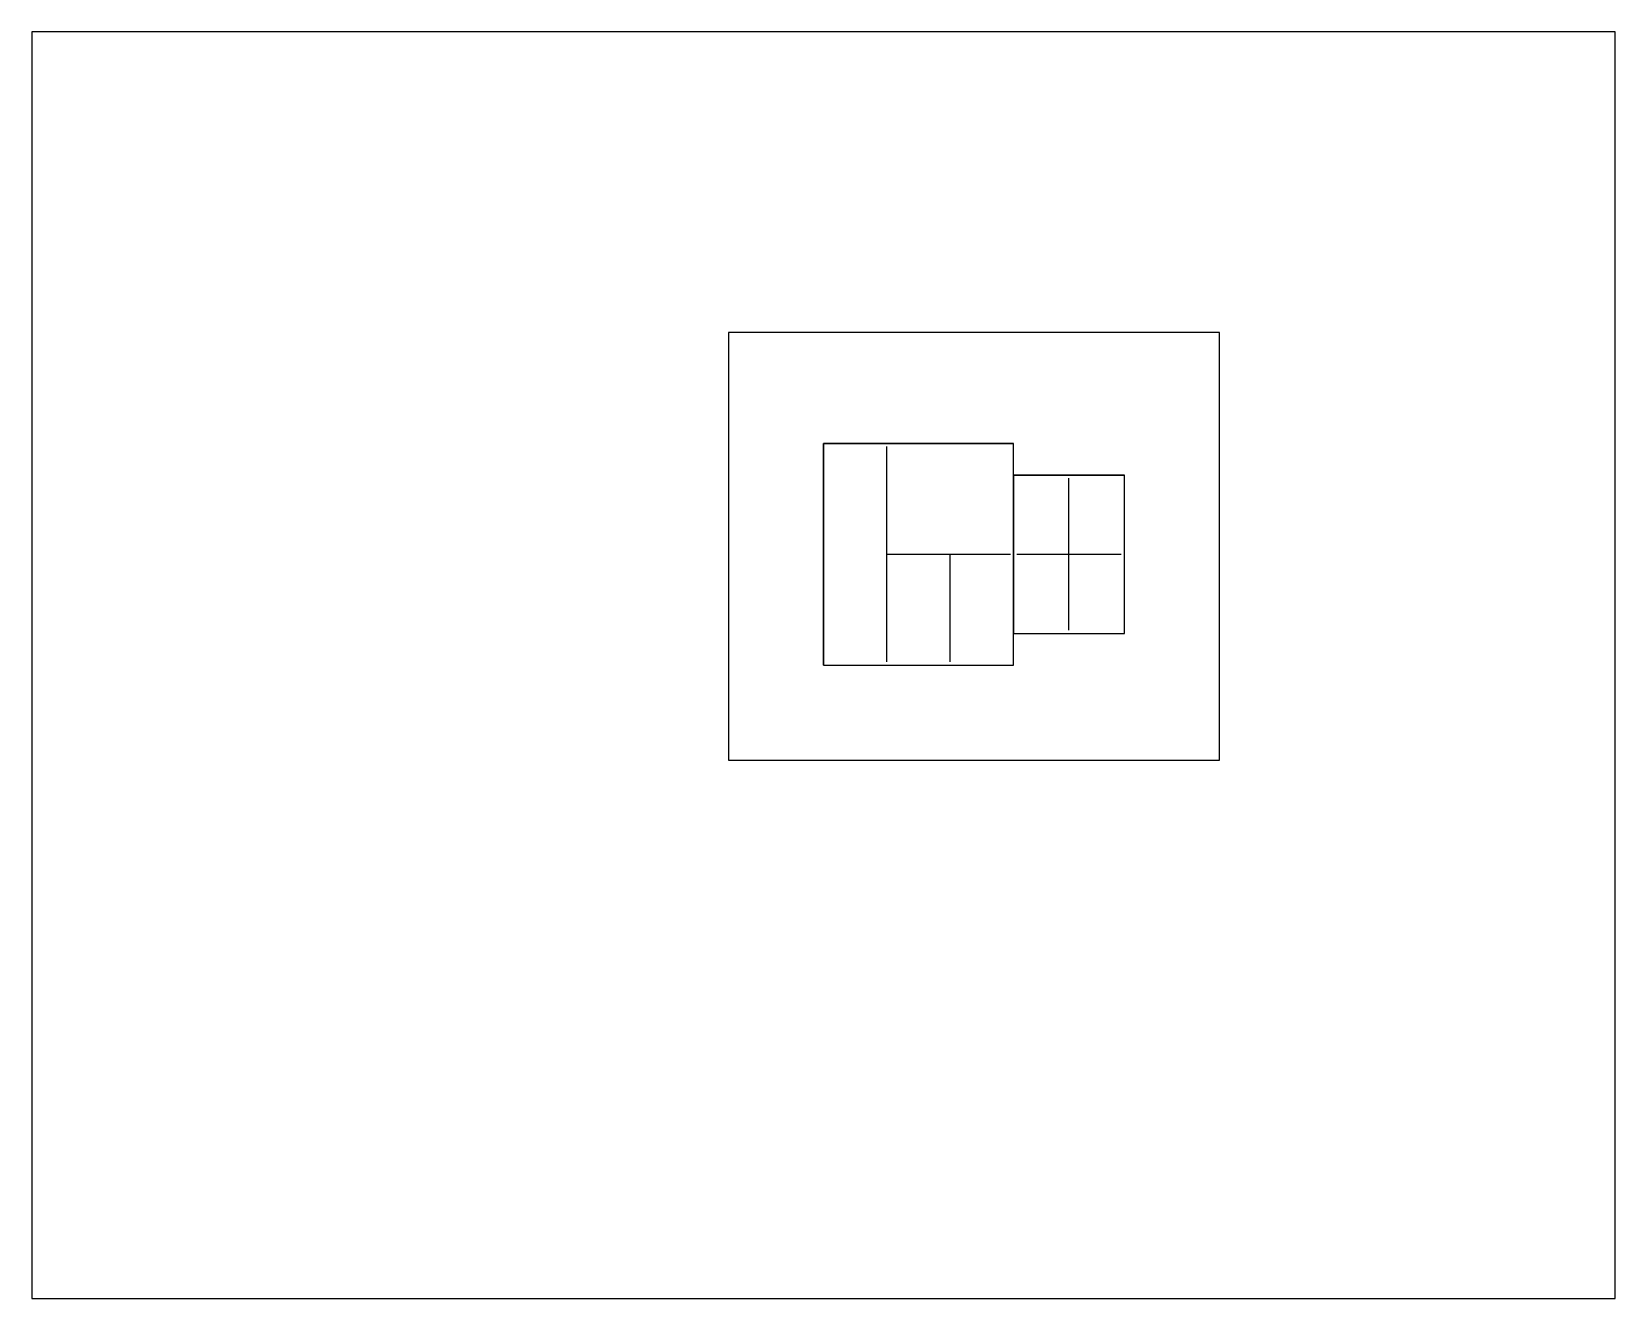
# Model space of a CAD drawing. Extents: x -50 to 50, y -40 to 40.
import ezdxf

# ---------------------------------------------------------------- set-up
doc = ezdxf.new("R2010")
doc.units = 0

msp = doc.modelspace()

# ---------------------------------------------------------------- linework, layer by layer
at = {"layer": 'BUILDING'}
for p, q in [((12, 14), (0, 14)), ((0, 14), (0, 0)), ((12, 0), (12, 14)), ((19, 12), (12, 12)), ((12, 12), (12, 2)), ((19, 2), (19, 12)), ((12, 2), (19, 2)), ((0, 0), (12, 0))]:
    msp.add_line(p, q, dxfattribs=at)
at = {"layer": 'PARCEL'}
for p, q in [((25, 21), (-6, 21)), ((-6, 21), (-6, -6)), ((25, -6), (25, 21)), ((-6, -6), (25, -6))]:
    msp.add_line(p, q, dxfattribs=at)
at = {"layer": 'SITE'}
for p, q in [((50, 40), (-50, 40)), ((-50, 40), (-50, -40)), ((50, -40), (50, 40)), ((-50, -40), (50, -40))]:
    msp.add_line(p, q, dxfattribs=at)
at = {"layer": 'WALLS'}
for p, q in [((0, 14), (12, 14)), ((0, 0), (0, 14)), ((12, 12), (12, 14)), ((4, 0.2), (4, 13.8)), ((12, 12), (19, 12)), ((19, 2), (19, 12)), ((15.5, 2.2), (15.5, 11.8)), ((4, 7), (11.8, 7)), ((8, 0.2), (8, 7)), ((12.2, 7), (18.8, 7)), ((12, 0), (12, 2)), ((12, 2), (19, 2)), ((0, 0), (12, 0))]:
    msp.add_line(p, q, dxfattribs=at)

doc.saveas('drawing.dxf')
